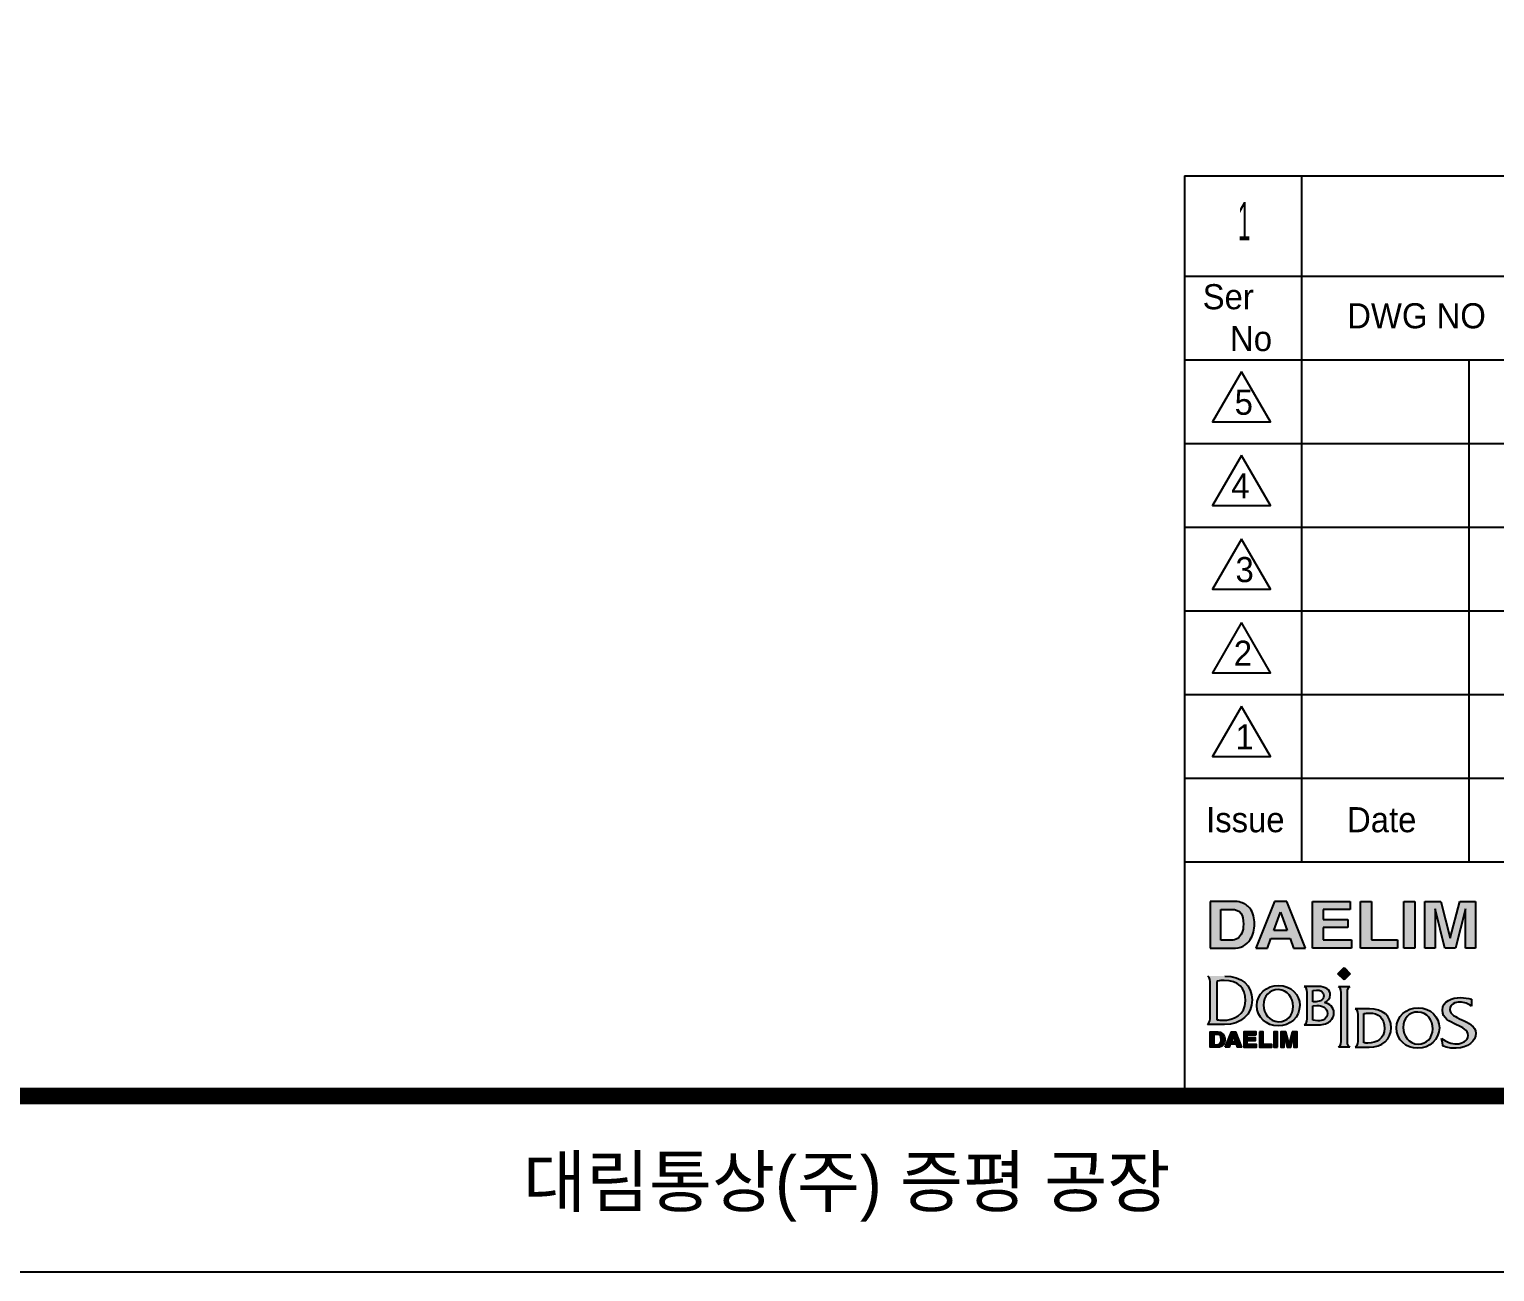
# Model space of a CAD drawing. Header units: millimetres. Extents: x 28 to 2425, y 8 to 1657.
# Drawn here: x 973.4 to 1459.5, y 8.4 to 420.6 of the extents above; entities that cross this region are included whole.
import ezdxf

# ---------------------------------------------------------------- set-up
doc = ezdxf.new("R2010")
doc.units = ezdxf.units.MM
doc.layers.add('1LINE', color=7, linetype='CONTINUOUS')
doc.styles.add('hangul2', font='')
doc.styles.get('hangul2').set_extended_font_data('Gulim')

msp = doc.modelspace()

# ---------------------------------------------------------------- hatches: boundary and pattern name
at = {"layer": '1LINE'}
h = msp.add_hatch(color=2, dxfattribs=at)
h.dxf.hatch_style = 2
edge = h.paths.add_edge_path()
edge.add_spline(control_points=[(1372.63, 131.3), (1372.63, 131.3), (1365.16, 131.3), (1365.16, 131.3), (1365.16, 131.3), (1365.16, 115.74), (1365.16, 115.74), (1365.16, 115.74), (1372.63, 115.74), (1372.63, 115.74), (1375.25, 115.74), (1377.2, 116.71), (1378.45, 118.65), (1379.37, 120.08), (1379.84, 121.83), (1379.84, 123.9), (1379.84, 124.72), (1379.73, 125.58), (1379.51, 126.48), (1379.29, 127.37), (1378.87, 128.21), (1378.27, 128.99), (1377.52, 129.94), (1376.53, 130.6), (1375.32, 130.97), (1374.6, 131.17), (1373.71, 131.28), (1372.63, 131.3)], knot_values=[0, 0, 0, 0, 1, 1, 1, 2, 2, 2, 3, 3, 3, 4, 4, 4, 5, 5, 5, 6, 6, 6, 7, 7, 7, 8, 8, 8, 9, 9, 9, 9], degree=3, periodic=0)
edge = h.paths.add_edge_path()
edge.add_spline(control_points=[(1372.02, 128.62), (1373.68, 128.62), (1374.79, 128.2), (1375.34, 127.35), (1375.88, 126.5), (1376.17, 125.27), (1376.17, 123.69), (1376.17, 122.53), (1375.98, 121.54), (1375.62, 120.7), (1374.94, 119.18), (1373.74, 118.42), (1372.02, 118.42), (1372.02, 118.42), (1368.67, 118.42), (1368.67, 118.42), (1368.67, 118.42), (1368.67, 128.62), (1368.67, 128.62), (1368.67, 128.62), (1372.02, 128.62), (1372.02, 128.62)], knot_values=[0, 0, 0, 0, 1, 1, 1, 2, 2, 2, 3, 3, 3, 4, 4, 4, 5, 5, 5, 6, 6, 6, 7, 7, 7, 7], degree=3, periodic=0)
h = msp.add_hatch(color=2, dxfattribs=at)
h.dxf.hatch_style = 2
edge = h.paths.add_edge_path()
edge.add_spline(control_points=[(1380.32, 115.74), (1380.32, 115.74), (1384.11, 115.74), (1384.11, 115.74), (1384.11, 115.74), (1385.29, 118.96), (1385.29, 118.96), (1385.29, 118.96), (1391.64, 118.96), (1391.64, 118.96), (1391.64, 118.96), (1392.78, 115.74), (1392.78, 115.74), (1392.78, 115.74), (1396.71, 115.74), (1396.71, 115.74), (1396.71, 115.74), (1390.61, 131.3), (1390.61, 131.3), (1390.61, 131.3), (1386.5, 131.3), (1386.5, 131.3), (1386.5, 131.3), (1380.32, 115.74), (1380.32, 115.74)], knot_values=[0, 0, 0, 0, 1, 1, 1, 2, 2, 2, 3, 3, 3, 4, 4, 4, 5, 5, 5, 6, 6, 6, 7, 7, 7, 8, 8, 8, 8], degree=3, periodic=0)
edge = h.paths.add_edge_path()
edge.add_spline(control_points=[(1388.51, 127.74), (1388.51, 127.74), (1390.69, 121.62), (1390.69, 121.62), (1390.69, 121.62), (1386.26, 121.62), (1386.26, 121.62), (1386.26, 121.62), (1388.51, 127.74), (1388.51, 127.74)], knot_values=[0, 0, 0, 0, 1, 1, 1, 2, 2, 2, 3, 3, 3, 3], degree=3, periodic=0)
h = msp.add_hatch(color=2, dxfattribs=at)
h.dxf.hatch_style = 2
edge = h.paths.add_edge_path()
edge.add_spline(control_points=[(1411.53, 128.54), (1411.53, 128.54), (1402.59, 128.54), (1402.59, 128.54), (1402.59, 128.54), (1402.59, 125.25), (1402.59, 125.25), (1402.59, 125.25), (1410.78, 125.25), (1410.78, 125.25), (1410.78, 125.25), (1410.78, 122.58), (1410.78, 122.58), (1410.78, 122.58), (1402.59, 122.58), (1402.59, 122.58), (1402.59, 122.58), (1402.59, 118.53), (1402.59, 118.53), (1402.59, 118.53), (1411.97, 118.53), (1411.97, 118.53), (1411.97, 118.53), (1411.97, 115.74), (1411.97, 115.74), (1411.97, 115.74), (1399.05, 115.74), (1399.05, 115.74), (1399.05, 115.74), (1399.05, 131.3), (1399.05, 131.3), (1399.05, 131.3), (1411.53, 131.3), (1411.53, 131.3), (1411.53, 131.3), (1411.53, 128.54), (1411.53, 128.54)], knot_values=[0, 0, 0, 0, 1, 1, 1, 2, 2, 2, 3, 3, 3, 4, 4, 4, 5, 5, 5, 6, 6, 6, 7, 7, 7, 8, 8, 8, 9, 9, 9, 10, 10, 10, 11, 11, 11, 12, 12, 12, 12], degree=3, periodic=0)
h = msp.add_hatch(color=2, dxfattribs=at)
h.dxf.hatch_style = 2
edge = h.paths.add_edge_path()
edge.add_spline(control_points=[(1415.03, 131.3), (1415.03, 131.3), (1418.63, 131.3), (1418.63, 131.3), (1418.63, 131.3), (1418.63, 118.53), (1418.63, 118.53), (1418.63, 118.53), (1427.26, 118.53), (1427.26, 118.53), (1427.26, 118.53), (1427.26, 115.74), (1427.26, 115.74), (1427.26, 115.74), (1415.03, 115.74), (1415.03, 115.74), (1415.03, 115.74), (1415.03, 131.3), (1415.03, 131.3)], knot_values=[0, 0, 0, 0, 1, 1, 1, 2, 2, 2, 3, 3, 3, 4, 4, 4, 5, 5, 5, 6, 6, 6, 6], degree=3, periodic=0)
h = msp.add_hatch(color=2, dxfattribs=at)
h.dxf.hatch_style = 2
edge = h.paths.add_edge_path()
edge.add_spline(control_points=[(1433.03, 115.74), (1433.03, 115.74), (1429.42, 115.74), (1429.42, 115.74), (1429.42, 115.74), (1429.42, 131.3), (1429.42, 131.3), (1429.42, 131.3), (1433.03, 131.3), (1433.03, 131.3), (1433.03, 131.3), (1433.03, 115.74), (1433.03, 115.74)], knot_values=[0, 0, 0, 0, 1, 1, 1, 2, 2, 2, 3, 3, 3, 4, 4, 4, 4], degree=3, periodic=0)
h = msp.add_hatch(color=2, dxfattribs=at)
h.dxf.hatch_style = 2
edge = h.paths.add_edge_path()
edge.add_spline(control_points=[(1447.94, 131.3), (1447.94, 131.3), (1453.14, 131.3), (1453.14, 131.3), (1453.14, 131.3), (1453.14, 115.74), (1453.14, 115.74), (1453.14, 115.74), (1449.78, 115.74), (1449.78, 115.74), (1449.78, 115.74), (1449.78, 126.26), (1449.78, 126.26), (1449.78, 126.57), (1449.79, 126.99), (1449.79, 127.54), (1449.81, 128.08), (1449.81, 128.5), (1449.81, 128.8), (1449.81, 128.8), (1446.51, 115.74), (1446.51, 115.74), (1446.51, 115.74), (1442.99, 115.74), (1442.99, 115.74), (1442.99, 115.74), (1439.72, 128.8), (1439.72, 128.8), (1439.72, 128.5), (1439.72, 128.08), (1439.74, 127.54), (1439.74, 126.99), (1439.74, 126.57), (1439.74, 126.26), (1439.74, 126.26), (1439.74, 115.74), (1439.74, 115.74), (1439.74, 115.74), (1436.39, 115.74), (1436.39, 115.74), (1436.39, 115.74), (1436.39, 131.3), (1436.39, 131.3), (1436.39, 131.3), (1441.65, 131.3), (1441.65, 131.3), (1441.65, 131.3), (1444.8, 119.07), (1444.8, 119.07), (1444.8, 119.07), (1447.94, 131.3), (1447.94, 131.3)], knot_values=[0, 0, 0, 0, 1, 1, 1, 2, 2, 2, 3, 3, 3, 4, 4, 4, 5, 5, 5, 6, 6, 6, 7, 7, 7, 8, 8, 8, 9, 9, 9, 10, 10, 10, 11, 11, 11, 12, 12, 12, 13, 13, 13, 14, 14, 14, 15, 15, 15, 16, 16, 16, 17, 17, 17, 17], degree=3, periodic=0)
h = msp.add_hatch(color=2, dxfattribs=at)
h.dxf.hatch_style = 2
h.paths.add_polyline_path([(1411.62, 107.28), (1409.57, 105.23), (1407.53, 107.28), (1409.57, 109.32)])
h = msp.add_hatch(color=2, dxfattribs=at)
h.dxf.hatch_style = 2
edge = h.paths.add_edge_path()
edge.add_spline(control_points=[(1367.46, 104.79), (1367.46, 104.79), (1367.35, 104.76), (1367.35, 104.76), (1367.35, 104.76), (1367.35, 92.04), (1367.35, 92.04), (1367.35, 92.04), (1367.47, 92.02), (1367.47, 92.02), (1368.07, 91.9), (1368.69, 91.84), (1369.39, 91.84), (1372.83, 91.84), (1376.85, 93.53), (1376.85, 98.3), (1376.85, 102.67), (1374.36, 105.07), (1369.83, 105.07), (1369.07, 105.07), (1368.3, 104.98), (1367.46, 104.79)], knot_values=[0, 0, 0, 0, 1, 1, 1, 2, 2, 2, 3, 3, 3, 4, 4, 4, 5, 5, 5, 6, 6, 6, 7, 7, 7, 7], degree=3, periodic=0)
edge = h.paths.add_edge_path()
edge.add_spline(control_points=[(1370.02, 106.48), (1375.59, 106.48), (1379.06, 103.46), (1379.06, 98.6), (1379.06, 93.79), (1375.29, 90.43), (1369.89, 90.43), (1369.89, 90.43), (1364.77, 90.43), (1364.24, 90.43), (1365.08, 91.13), (1365.17, 92.02), (1365.17, 93.05), (1365.17, 93.18), (1365.17, 93.31), (1365.17, 93.44), (1365.17, 93.44), (1365.17, 93.86), (1365.17, 93.86), (1365.17, 93.86), (1365.17, 103.22), (1365.17, 103.22), (1365.17, 103.22), (1365.17, 103.59), (1365.17, 103.59), (1365.17, 103.73), (1365.18, 103.87), (1365.18, 104.02), (1365.18, 104.95), (1365.09, 106), (1364.38, 106.48), (1365.13, 106.48), (1370.02, 106.48), (1370.02, 106.48)], knot_values=[0, 0, 0, 0, 1, 1, 1, 2, 2, 2, 3, 3, 3, 4, 4, 4, 5, 5, 5, 6, 6, 6, 7, 7, 7, 8, 8, 8, 9, 9, 9, 10, 10, 10, 11, 11, 11, 11], degree=3, periodic=0)
h = msp.add_hatch(color=2, dxfattribs=at)
h.dxf.hatch_style = 2
edge = h.paths.add_edge_path()
edge.add_spline(control_points=[(1387.9, 103.41), (1383.82, 103.51), (1380.62, 100.42), (1380.62, 96.72), (1380.62, 92.74), (1383.86, 89.98), (1387.71, 89.98), (1391.58, 89.98), (1394.86, 92.86), (1394.86, 96.82), (1394.86, 100.32), (1391.98, 103.43), (1387.9, 103.41)], knot_values=[0, 0, 0, 0, 1, 1, 1, 2, 2, 2, 3, 3, 3, 4, 4, 4, 4], degree=3, periodic=0)
edge = h.paths.add_edge_path()
edge.add_spline(control_points=[(1387.77, 102.01), (1390.84, 102.01), (1392.64, 99.27), (1392.64, 96.43), (1392.64, 93.54), (1390.76, 91.38), (1387.81, 91.38), (1384.76, 91.38), (1382.83, 94.18), (1382.83, 96.9), (1382.83, 99.83), (1384.76, 102.01), (1387.77, 102.01)], knot_values=[0, 0, 0, 0, 1, 1, 1, 2, 2, 2, 3, 3, 3, 4, 4, 4, 4], degree=3, periodic=0)
h = msp.add_hatch(color=2, dxfattribs=at)
h.dxf.hatch_style = 2
edge = h.paths.add_edge_path()
edge.add_spline(control_points=[(1399.14, 97.93), (1399.14, 97.93), (1399.14, 101.74), (1399.14, 101.74), (1399.14, 101.74), (1400.44, 101.87), (1400.44, 101.87), (1401.61, 101.99), (1402.85, 101.29), (1402.85, 99.95), (1402.85, 98.36), (1401.05, 97.93), (1399.78, 97.93), (1399.78, 97.93), (1399.14, 97.93), (1399.14, 97.93)], knot_values=[0, 0, 0, 0, 1, 1, 1, 2, 2, 2, 3, 3, 3, 4, 4, 4, 5, 5, 5, 5], degree=3, periodic=0)
edge = h.paths.add_edge_path()
edge.add_spline(control_points=[(1397.16, 93.03), (1397.16, 92.14), (1397.28, 90.72), (1396.31, 90.35), (1396.31, 90.35), (1396.31, 90.29), (1396.31, 90.29), (1396.31, 90.29), (1399.51, 90.29), (1399.51, 90.29), (1400.97, 90.29), (1402.5, 90.23), (1403.87, 90.9), (1405.17, 91.52), (1406.2, 92.8), (1406.2, 94.29), (1406.2, 96.2), (1404.78, 97.37), (1403.03, 97.73), (1404.14, 98.22), (1404.97, 98.96), (1404.97, 100.26), (1404.97, 101.99), (1403.48, 103.08), (1400.91, 103.08), (1400.91, 103.08), (1396.31, 103.08), (1396.31, 103.08), (1396.31, 103.08), (1396.31, 103.02), (1396.31, 103.02), (1397.3, 102.65), (1397.16, 101.23), (1397.16, 100.36), (1397.16, 100.36), (1397.16, 93.03), (1397.16, 93.03)], knot_values=[0, 0, 0, 0, 1, 1, 1, 2, 2, 2, 3, 3, 3, 4, 4, 4, 5, 5, 5, 6, 6, 6, 7, 7, 7, 8, 8, 8, 9, 9, 9, 10, 10, 10, 11, 11, 11, 12, 12, 12, 12], degree=3, periodic=0)
edge = h.paths.add_edge_path()
edge.add_spline(control_points=[(1399.14, 91.85), (1399.14, 91.85), (1399.14, 96.65), (1399.14, 96.65), (1399.14, 96.65), (1400.5, 96.72), (1400.5, 96.72), (1402.21, 96.82), (1404.04, 96.01), (1404.04, 94.12), (1404.04, 92.27), (1402.43, 91.54), (1400.83, 91.69), (1400.83, 91.69), (1399.14, 91.85), (1399.14, 91.85)], knot_values=[0, 0, 0, 0, 1, 1, 1, 2, 2, 2, 3, 3, 3, 4, 4, 4, 5, 5, 5, 5], degree=3, periodic=0)
h = msp.add_hatch(color=2, dxfattribs=at)
h.dxf.hatch_style = 2
edge = h.paths.add_edge_path()
edge.add_spline(control_points=[(1408.58, 100.34), (1408.58, 101.23), (1408.72, 102.65), (1407.72, 103.02), (1407.72, 103.02), (1407.72, 103.08), (1407.72, 103.08), (1407.72, 103.08), (1411.42, 103.08), (1411.42, 103.08), (1411.42, 103.08), (1411.42, 103.02), (1411.42, 103.02), (1410.45, 102.65), (1410.56, 101.21), (1410.56, 100.34), (1410.56, 100.34), (1410.56, 85.59), (1410.56, 85.59), (1410.56, 84.72), (1410.45, 83.3), (1411.42, 82.93), (1411.42, 82.93), (1411.42, 82.87), (1411.42, 82.87), (1411.42, 82.87), (1407.72, 82.87), (1407.72, 82.87), (1407.72, 82.87), (1407.72, 82.93), (1407.72, 82.93), (1408.7, 83.28), (1408.58, 84.72), (1408.58, 85.59), (1408.58, 85.59), (1408.58, 100.34), (1408.58, 100.34)], knot_values=[0, 0, 0, 0, 1, 1, 1, 2, 2, 2, 3, 3, 3, 4, 4, 4, 5, 5, 5, 6, 6, 6, 7, 7, 7, 8, 8, 8, 9, 9, 9, 10, 10, 10, 11, 11, 11, 12, 12, 12, 12], degree=3, periodic=0)
h = msp.add_hatch(color=2, dxfattribs=at)
h.dxf.hatch_style = 2
edge = h.paths.add_edge_path()
edge.add_spline(control_points=[(1446.73, 82.54), (1445.17, 82.54), (1443.72, 82.79), (1442.42, 83.26), (1442.39, 83.39), (1441.96, 85.24), (1441.82, 85.85), (1443.29, 84.71), (1445.2, 84.03), (1447, 84.03), (1448.55, 84.03), (1450.7, 84.98), (1450.7, 86.76), (1450.7, 88.65), (1448.82, 89.49), (1446.84, 90.38), (1444.54, 91.4), (1442.17, 92.46), (1442.17, 95.19), (1442.17, 98.27), (1445.44, 99.36), (1448.24, 99.36), (1449.48, 99.36), (1450.67, 99.18), (1451.79, 98.85), (1451.79, 98.66), (1451.79, 97.01), (1451.79, 96.51), (1450.82, 97.34), (1449.4, 97.88), (1448.04, 97.88), (1446.5, 97.88), (1444.69, 97.25), (1444.69, 95.47), (1444.69, 93.8), (1446.58, 92.94), (1448.57, 92.03), (1450.86, 90.98), (1453.23, 89.9), (1453.23, 87.53), (1453.23, 85.13), (1450.74, 82.54), (1446.73, 82.54)], knot_values=[0, 0, 0, 0, 1, 1, 1, 2, 2, 2, 3, 3, 3, 4, 4, 4, 5, 5, 5, 6, 6, 6, 7, 7, 7, 8, 8, 8, 9, 9, 9, 10, 10, 10, 11, 11, 11, 12, 12, 12, 13, 13, 13, 14, 14, 14, 14], degree=3, periodic=0)
h = msp.add_hatch(color=2, dxfattribs=at)
h.dxf.hatch_style = 2
edge = h.paths.add_edge_path()
edge.add_spline(control_points=[(1414.09, 85.66), (1414.09, 84.52), (1414.2, 83.58), (1413.23, 82.92), (1413.23, 82.92), (1413.23, 82.87), (1413.23, 82.87), (1413.23, 82.87), (1417.9, 82.87), (1417.9, 82.87), (1422.25, 82.87), (1425.18, 85.55), (1425.18, 89.37), (1425.18, 93.24), (1422.42, 95.65), (1417.99, 95.65), (1417.99, 95.65), (1413.23, 95.65), (1413.23, 95.65), (1413.23, 95.65), (1413.23, 95.59), (1413.23, 95.59), (1414.22, 95.3), (1414.09, 93.88), (1414.09, 92.99), (1414.09, 92.99), (1414.09, 85.66), (1414.09, 85.66)], knot_values=[0, 0, 0, 0, 1, 1, 1, 2, 2, 2, 3, 3, 3, 4, 4, 4, 5, 5, 5, 6, 6, 6, 7, 7, 7, 8, 8, 8, 9, 9, 9, 9], degree=3, periodic=0)
edge = h.paths.add_edge_path()
edge.add_spline(control_points=[(1416.07, 94.04), (1416.65, 94.17), (1417.23, 94.25), (1417.82, 94.25), (1421.06, 94.25), (1422.97, 92.54), (1422.97, 89.14), (1422.97, 85.78), (1420.38, 84.26), (1417.49, 84.26), (1417, 84.26), (1416.53, 84.3), (1416.07, 84.4), (1416.07, 84.4), (1416.07, 94.04), (1416.07, 94.04)], knot_values=[0, 0, 0, 0, 1, 1, 1, 2, 2, 2, 3, 3, 3, 4, 4, 4, 5, 5, 5, 5], degree=3, periodic=0)
h = msp.add_hatch(color=2, dxfattribs=at)
h.dxf.hatch_style = 2
edge = h.paths.add_edge_path()
edge.add_spline(control_points=[(1434.21, 95.98), (1430.13, 96.08), (1426.92, 92.99), (1426.92, 89.3), (1426.92, 85.31), (1430.16, 82.55), (1434.01, 82.55), (1437.88, 82.55), (1441.16, 85.43), (1441.16, 89.39), (1441.16, 92.89), (1438.29, 96), (1434.21, 95.98)], knot_values=[0, 0, 0, 0, 1, 1, 1, 2, 2, 2, 3, 3, 3, 4, 4, 4, 4], degree=3, periodic=0)
edge = h.paths.add_edge_path()
edge.add_spline(control_points=[(1434.07, 94.58), (1437.14, 94.58), (1438.95, 91.84), (1438.95, 89), (1438.95, 86.11), (1437.06, 83.95), (1434.11, 83.95), (1431.06, 83.95), (1429.13, 86.75), (1429.13, 89.47), (1429.13, 92.41), (1431.06, 94.58), (1434.07, 94.58)], knot_values=[0, 0, 0, 0, 1, 1, 1, 2, 2, 2, 3, 3, 3, 4, 4, 4, 4], degree=3, periodic=0)
h = msp.add_hatch(color=2, dxfattribs=at)
h.dxf.hatch_style = 2
edge = h.paths.add_edge_path()
edge.add_spline(control_points=[(1367.63, 87.98), (1367.63, 87.98), (1365.18, 87.98), (1365.18, 87.98), (1365.18, 87.98), (1365.18, 82.87), (1365.18, 82.87), (1365.18, 82.87), (1367.63, 82.87), (1367.63, 82.87), (1368.49, 82.87), (1369.12, 83.19), (1369.53, 83.83), (1369.84, 84.3), (1369.99, 84.87), (1369.99, 85.55), (1369.99, 85.82), (1369.95, 86.1), (1369.88, 86.39), (1369.81, 86.69), (1369.67, 86.96), (1369.48, 87.22), (1369.23, 87.53), (1368.91, 87.75), (1368.51, 87.87), (1368.27, 87.93), (1367.98, 87.97), (1367.63, 87.98)], knot_values=[0, 0, 0, 0, 1, 1, 1, 2, 2, 2, 3, 3, 3, 4, 4, 4, 5, 5, 5, 6, 6, 6, 7, 7, 7, 8, 8, 8, 9, 9, 9, 9], degree=3, periodic=0)
edge = h.paths.add_edge_path()
edge.add_spline(control_points=[(1367.43, 87.1), (1367.97, 87.1), (1368.33, 86.96), (1368.51, 86.68), (1368.69, 86.4), (1368.79, 86), (1368.79, 85.48), (1368.79, 85.1), (1368.73, 84.77), (1368.6, 84.5), (1368.38, 84), (1367.99, 83.75), (1367.43, 83.75), (1367.43, 83.75), (1366.33, 83.75), (1366.33, 83.75), (1366.33, 83.75), (1366.33, 87.1), (1366.33, 87.1), (1366.33, 87.1), (1367.43, 87.1), (1367.43, 87.1)], knot_values=[0, 0, 0, 0, 1, 1, 1, 2, 2, 2, 3, 3, 3, 4, 4, 4, 5, 5, 5, 6, 6, 6, 7, 7, 7, 7], degree=3, periodic=0)
h = msp.add_hatch(color=2, dxfattribs=at)
h.dxf.hatch_style = 2
edge = h.paths.add_edge_path()
edge.add_spline(control_points=[(1370.15, 82.87), (1370.15, 82.87), (1371.39, 82.87), (1371.39, 82.87), (1371.39, 82.87), (1371.78, 83.93), (1371.78, 83.93), (1371.78, 83.93), (1373.86, 83.93), (1373.86, 83.93), (1373.86, 83.93), (1374.24, 82.87), (1374.24, 82.87), (1374.24, 82.87), (1375.52, 82.87), (1375.52, 82.87), (1375.52, 82.87), (1373.52, 87.98), (1373.52, 87.98), (1373.52, 87.98), (1372.17, 87.98), (1372.17, 87.98), (1372.17, 87.98), (1370.15, 82.87), (1370.15, 82.87)], knot_values=[0, 0, 0, 0, 1, 1, 1, 2, 2, 2, 3, 3, 3, 4, 4, 4, 5, 5, 5, 6, 6, 6, 7, 7, 7, 8, 8, 8, 8], degree=3, periodic=0)
edge = h.paths.add_edge_path()
edge.add_spline(control_points=[(1372.83, 86.81), (1372.83, 86.81), (1373.55, 84.8), (1373.55, 84.8), (1373.55, 84.8), (1372.1, 84.8), (1372.1, 84.8), (1372.1, 84.8), (1372.83, 86.81), (1372.83, 86.81)], knot_values=[0, 0, 0, 0, 1, 1, 1, 2, 2, 2, 3, 3, 3, 3], degree=3, periodic=0)
h = msp.add_hatch(color=2, dxfattribs=at)
h.dxf.hatch_style = 2
edge = h.paths.add_edge_path()
edge.add_spline(control_points=[(1380.38, 87.07), (1380.38, 87.07), (1377.45, 87.07), (1377.45, 87.07), (1377.45, 87.07), (1377.45, 85.99), (1377.45, 85.99), (1377.45, 85.99), (1380.14, 85.99), (1380.14, 85.99), (1380.14, 85.99), (1380.14, 85.12), (1380.14, 85.12), (1380.14, 85.12), (1377.45, 85.12), (1377.45, 85.12), (1377.45, 85.12), (1377.45, 83.79), (1377.45, 83.79), (1377.45, 83.79), (1380.53, 83.79), (1380.53, 83.79), (1380.53, 83.79), (1380.53, 82.87), (1380.53, 82.87), (1380.53, 82.87), (1376.29, 82.87), (1376.29, 82.87), (1376.29, 82.87), (1376.29, 87.98), (1376.29, 87.98), (1376.29, 87.98), (1380.38, 87.98), (1380.38, 87.98), (1380.38, 87.98), (1380.38, 87.07), (1380.38, 87.07)], knot_values=[0, 0, 0, 0, 1, 1, 1, 2, 2, 2, 3, 3, 3, 4, 4, 4, 5, 5, 5, 6, 6, 6, 7, 7, 7, 8, 8, 8, 9, 9, 9, 10, 10, 10, 11, 11, 11, 12, 12, 12, 12], degree=3, periodic=0)
h = msp.add_hatch(color=2, dxfattribs=at)
h.dxf.hatch_style = 2
edge = h.paths.add_edge_path()
edge.add_spline(control_points=[(1381.53, 87.98), (1381.53, 87.98), (1382.71, 87.98), (1382.71, 87.98), (1382.71, 87.98), (1382.71, 83.79), (1382.71, 83.79), (1382.71, 83.79), (1385.54, 83.79), (1385.54, 83.79), (1385.54, 83.79), (1385.54, 82.87), (1385.54, 82.87), (1385.54, 82.87), (1381.53, 82.87), (1381.53, 82.87), (1381.53, 82.87), (1381.53, 87.98), (1381.53, 87.98)], knot_values=[0, 0, 0, 0, 1, 1, 1, 2, 2, 2, 3, 3, 3, 4, 4, 4, 5, 5, 5, 6, 6, 6, 6], degree=3, periodic=0)
h = msp.add_hatch(color=2, dxfattribs=at)
h.dxf.hatch_style = 2
edge = h.paths.add_edge_path()
edge.add_spline(control_points=[(1387.43, 82.87), (1387.43, 82.87), (1386.25, 82.87), (1386.25, 82.87), (1386.25, 82.87), (1386.25, 87.98), (1386.25, 87.98), (1386.25, 87.98), (1387.43, 87.98), (1387.43, 87.98), (1387.43, 87.98), (1387.43, 82.87), (1387.43, 82.87)], knot_values=[0, 0, 0, 0, 1, 1, 1, 2, 2, 2, 3, 3, 3, 4, 4, 4, 4], degree=3, periodic=0)
h = msp.add_hatch(color=2, dxfattribs=at)
h.dxf.hatch_style = 2
edge = h.paths.add_edge_path()
edge.add_spline(control_points=[(1392.33, 87.98), (1392.33, 87.98), (1394.03, 87.98), (1394.03, 87.98), (1394.03, 87.98), (1394.03, 82.87), (1394.03, 82.87), (1394.03, 82.87), (1392.93, 82.87), (1392.93, 82.87), (1392.93, 82.87), (1392.93, 86.32), (1392.93, 86.32), (1392.93, 86.42), (1392.93, 86.56), (1392.93, 86.74), (1392.94, 86.92), (1392.94, 87.06), (1392.94, 87.16), (1392.94, 87.16), (1391.86, 82.87), (1391.86, 82.87), (1391.86, 82.87), (1390.7, 82.87), (1390.7, 82.87), (1390.7, 82.87), (1389.63, 87.16), (1389.63, 87.16), (1389.63, 87.06), (1389.63, 86.92), (1389.64, 86.74), (1389.64, 86.56), (1389.64, 86.42), (1389.64, 86.32), (1389.64, 86.32), (1389.64, 82.87), (1389.64, 82.87), (1389.64, 82.87), (1388.54, 82.87), (1388.54, 82.87), (1388.54, 82.87), (1388.54, 87.98), (1388.54, 87.98), (1388.54, 87.98), (1390.26, 87.98), (1390.26, 87.98), (1390.26, 87.98), (1391.29, 83.97), (1391.29, 83.97), (1391.29, 83.97), (1392.33, 87.98), (1392.33, 87.98)], knot_values=[0, 0, 0, 0, 1, 1, 1, 2, 2, 2, 3, 3, 3, 4, 4, 4, 5, 5, 5, 6, 6, 6, 7, 7, 7, 8, 8, 8, 9, 9, 9, 10, 10, 10, 11, 11, 11, 12, 12, 12, 13, 13, 13, 14, 14, 14, 15, 15, 15, 16, 16, 16, 17, 17, 17, 17], degree=3, periodic=0)

# ---------------------------------------------------------------- linework, layer by layer
at = {"layer": '1LINE', "color": 3}
for p, q in [((1356.6, 372.01), (2333.52, 372.01)), ((1356.6, 372.01), (1356.6, 66.72)), ((1395.45, 372.01), (1395.45, 144.43)), ((1356.6, 338.71), (2333.52, 338.71)), ((1356.6, 310.96), (2333.52, 310.96)), ((1450.96, 310.96), (1450.96, 144.43)), ((1356.6, 283.2), (1983.83, 283.2)), ((1356.6, 255.45), (1906.12, 255.45)), ((1356.6, 227.7), (2333.52, 227.7)), ((1356.6, 199.94), (1983.83, 199.94)), ((1356.6, 172.19), (1906.12, 172.19)), ((1356.6, 144.43), (2333.52, 144.43))]:
    msp.add_line(p, q, dxfattribs=at)
at = {"layer": '1LINE', "color": 2}
for p, q in [((1407.53, 107.28), (1409.57, 109.32)), ((1409.57, 105.23), (1407.53, 107.28)), ((1409.57, 109.32), (1411.62, 107.28)), ((1411.62, 107.28), (1409.57, 105.23))]:
    msp.add_line(p, q, dxfattribs=at)
at = {"layer": '1LINE', "color": 4}
for points in [[(93.81, 8.44), (2425.11, 8.44), (2425.11, 1657), (93.81, 1657)], [(1375.53, 307.01), (1365.92, 290.35), (1385.14, 290.35)], [(1375.53, 279.25), (1365.92, 262.6), (1385.14, 262.6)], [(1375.53, 251.5), (1365.92, 234.85), (1385.14, 234.85)], [(1375.53, 223.75), (1365.92, 207.09), (1385.14, 207.09)], [(1375.53, 195.99), (1365.92, 179.34), (1385.14, 179.34)]]:
    msp.add_lwpolyline(points, close=True, dxfattribs=at)
at = {"layer": '1LINE', "const_width": 5.55}
msp.add_lwpolyline([(185.4, 66.72), (2333.52, 66.72), (2333.52, 1598.72), (185.4, 1598.72)], close=True, dxfattribs=at)
at = {"layer": '1LINE', "color": 2}
for points in [[(1372.63, 131.3), (1372.63, 131.3), (1365.16, 131.3), (1365.16, 131.3)], [(1365.16, 131.3), (1365.16, 131.3), (1365.16, 115.74), (1365.16, 115.74)], [(1375.32, 130.97), (1374.6, 131.17), (1373.71, 131.28), (1372.63, 131.3)], [(1386.5, 131.3), (1386.5, 131.3), (1380.32, 115.74), (1380.32, 115.74)], [(1390.61, 131.3), (1390.61, 131.3), (1386.5, 131.3), (1386.5, 131.3)], [(1396.71, 115.74), (1396.71, 115.74), (1390.61, 131.3), (1390.61, 131.3)], [(1399.05, 115.74), (1399.05, 115.74), (1399.05, 131.3), (1399.05, 131.3)], [(1399.05, 131.3), (1399.05, 131.3), (1411.53, 131.3), (1411.53, 131.3)], [(1411.53, 131.3), (1411.53, 131.3), (1411.53, 128.54), (1411.53, 128.54)], [(1415.03, 131.3), (1415.03, 131.3), (1418.63, 131.3), (1418.63, 131.3)], [(1415.03, 115.74), (1415.03, 115.74), (1415.03, 131.3), (1415.03, 131.3)], [(1418.63, 131.3), (1418.63, 131.3), (1418.63, 118.53), (1418.63, 118.53)], [(1429.42, 115.74), (1429.42, 115.74), (1429.42, 131.3), (1429.42, 131.3)], [(1429.42, 131.3), (1429.42, 131.3), (1433.03, 131.3), (1433.03, 131.3)], [(1433.03, 131.3), (1433.03, 131.3), (1433.03, 115.74), (1433.03, 115.74)], [(1436.39, 115.74), (1436.39, 115.74), (1436.39, 131.3), (1436.39, 131.3)], [(1436.39, 131.3), (1436.39, 131.3), (1441.65, 131.3), (1441.65, 131.3)], [(1441.65, 131.3), (1441.65, 131.3), (1444.8, 119.07), (1444.8, 119.07)], [(1444.8, 119.07), (1444.8, 119.07), (1447.94, 131.3), (1447.94, 131.3)], [(1447.94, 131.3), (1447.94, 131.3), (1453.14, 131.3), (1453.14, 131.3)], [(1453.14, 131.3), (1453.14, 131.3), (1453.14, 115.74), (1453.14, 115.74)], [(1368.67, 118.42), (1368.67, 118.42), (1368.67, 128.62), (1368.67, 128.62)], [(1368.67, 128.62), (1368.67, 128.62), (1372.02, 128.62), (1372.02, 128.62)], [(1372.02, 128.62), (1373.68, 128.62), (1374.79, 128.2), (1375.34, 127.35)], [(1378.27, 128.99), (1377.52, 129.94), (1376.53, 130.6), (1375.32, 130.97)], [(1379.51, 126.48), (1379.29, 127.37), (1378.87, 128.21), (1378.27, 128.99)], [(1386.26, 121.62), (1386.26, 121.62), (1388.51, 127.74), (1388.51, 127.74)], [(1388.51, 127.74), (1388.51, 127.74), (1390.69, 121.62), (1390.69, 121.62)], [(1411.53, 128.54), (1411.53, 128.54), (1402.59, 128.54), (1402.59, 128.54)], [(1402.59, 128.54), (1402.59, 128.54), (1402.59, 125.25), (1402.59, 125.25)], [(1442.99, 115.74), (1442.99, 115.74), (1439.72, 128.8), (1439.72, 128.8)], [(1439.72, 128.8), (1439.72, 128.5), (1439.72, 128.08), (1439.74, 127.54)], [(1439.74, 127.54), (1439.74, 126.99), (1439.74, 126.57), (1439.74, 126.26)], [(1449.81, 128.8), (1449.81, 128.8), (1446.51, 115.74), (1446.51, 115.74)], [(1449.78, 126.26), (1449.78, 126.57), (1449.79, 126.99), (1449.79, 127.54)], [(1449.79, 127.54), (1449.81, 128.08), (1449.81, 128.5), (1449.81, 128.8)], [(1390.69, 121.62), (1390.69, 121.62), (1386.26, 121.62), (1386.26, 121.62)], [(1402.59, 125.25), (1402.59, 125.25), (1410.78, 125.25), (1410.78, 125.25)], [(1410.78, 122.58), (1410.78, 122.58), (1402.59, 122.58), (1402.59, 122.58)], [(1402.59, 122.58), (1402.59, 122.58), (1402.59, 118.53), (1402.59, 118.53)], [(1410.78, 125.25), (1410.78, 125.25), (1410.78, 122.58), (1410.78, 122.58)], [(1439.74, 126.26), (1439.74, 126.26), (1439.74, 115.74), (1439.74, 115.74)], [(1449.78, 115.74), (1449.78, 115.74), (1449.78, 126.26), (1449.78, 126.26)], [(1372.02, 118.42), (1372.02, 118.42), (1368.67, 118.42), (1368.67, 118.42)], [(1375.62, 120.7), (1374.94, 119.18), (1373.74, 118.42), (1372.02, 118.42)], [(1372.63, 115.74), (1375.25, 115.74), (1377.2, 116.71), (1378.45, 118.65)], [(1384.11, 115.74), (1384.11, 115.74), (1385.29, 118.96), (1385.29, 118.96)], [(1385.29, 118.96), (1385.29, 118.96), (1391.64, 118.96), (1391.64, 118.96)], [(1391.64, 118.96), (1391.64, 118.96), (1392.78, 115.74), (1392.78, 115.74)], [(1402.59, 118.53), (1402.59, 118.53), (1411.97, 118.53), (1411.97, 118.53)], [(1411.97, 118.53), (1411.97, 118.53), (1411.97, 115.74), (1411.97, 115.74)], [(1418.63, 118.53), (1418.63, 118.53), (1427.26, 118.53), (1427.26, 118.53)], [(1427.26, 118.53), (1427.26, 118.53), (1427.26, 115.74), (1427.26, 115.74)], [(1365.16, 115.74), (1365.16, 115.74), (1372.63, 115.74), (1372.63, 115.74)], [(1380.32, 115.74), (1380.32, 115.74), (1384.11, 115.74), (1384.11, 115.74)], [(1392.78, 115.74), (1392.78, 115.74), (1396.71, 115.74), (1396.71, 115.74)], [(1411.97, 115.74), (1411.97, 115.74), (1399.05, 115.74), (1399.05, 115.74)], [(1427.26, 115.74), (1427.26, 115.74), (1415.03, 115.74), (1415.03, 115.74)], [(1433.03, 115.74), (1433.03, 115.74), (1429.42, 115.74), (1429.42, 115.74)], [(1439.74, 115.74), (1439.74, 115.74), (1436.39, 115.74), (1436.39, 115.74)], [(1446.51, 115.74), (1446.51, 115.74), (1442.99, 115.74), (1442.99, 115.74)], [(1453.14, 115.74), (1453.14, 115.74), (1449.78, 115.74), (1449.78, 115.74)], [(1365.17, 103.22), (1365.17, 103.22), (1365.17, 103.59), (1365.17, 103.59)], [(1365.17, 93.86), (1365.17, 93.86), (1365.17, 103.22), (1365.17, 103.22)], [(1367.46, 104.79), (1367.46, 104.79), (1367.35, 104.76), (1367.35, 104.76)], [(1367.35, 104.76), (1367.35, 104.76), (1367.35, 92.04), (1367.35, 92.04)], [(1400.91, 103.08), (1400.91, 103.08), (1396.31, 103.08), (1396.31, 103.08)], [(1396.31, 103.08), (1396.31, 103.08), (1396.31, 103.02), (1396.31, 103.02)], [(1396.31, 103.02), (1397.3, 102.65), (1397.16, 101.23), (1397.16, 100.36)], [(1407.72, 103.02), (1407.72, 103.02), (1407.72, 103.08), (1407.72, 103.08)], [(1407.72, 103.08), (1407.72, 103.08), (1411.42, 103.08), (1411.42, 103.08)], [(1408.58, 100.34), (1408.58, 101.23), (1408.72, 102.65), (1407.72, 103.02)], [(1411.42, 103.02), (1410.45, 102.65), (1410.56, 101.21), (1410.56, 100.34)], [(1411.42, 103.08), (1411.42, 103.08), (1411.42, 103.02), (1411.42, 103.02)], [(1397.16, 100.36), (1397.16, 100.36), (1397.16, 93.03), (1397.16, 93.03)], [(1399.14, 101.74), (1399.14, 101.74), (1400.44, 101.87), (1400.44, 101.87)], [(1399.14, 97.93), (1399.14, 97.93), (1399.14, 101.74), (1399.14, 101.74)], [(1399.78, 97.93), (1399.78, 97.93), (1399.14, 97.93), (1399.14, 97.93)], [(1408.58, 85.59), (1408.58, 85.59), (1408.58, 100.34), (1408.58, 100.34)], [(1410.56, 100.34), (1410.56, 100.34), (1410.56, 85.59), (1410.56, 85.59)], [(1451.79, 98.85), (1451.79, 98.66), (1451.79, 97.01), (1451.79, 96.51)], [(1365.17, 93.44), (1365.17, 93.44), (1365.17, 93.86), (1365.17, 93.86)], [(1397.16, 93.03), (1397.16, 92.14), (1397.28, 90.72), (1396.31, 90.35)], [(1399.14, 96.65), (1399.14, 96.65), (1400.5, 96.72), (1400.5, 96.72)], [(1399.14, 91.85), (1399.14, 91.85), (1399.14, 96.65), (1399.14, 96.65)], [(1417.99, 95.65), (1417.99, 95.65), (1413.23, 95.65), (1413.23, 95.65)], [(1413.23, 95.65), (1413.23, 95.65), (1413.23, 95.59), (1413.23, 95.59)], [(1413.23, 95.59), (1414.22, 95.3), (1414.09, 93.88), (1414.09, 92.99)], [(1414.09, 92.99), (1414.09, 92.99), (1414.09, 85.66), (1414.09, 85.66)], [(1416.07, 84.4), (1416.07, 84.4), (1416.07, 94.04), (1416.07, 94.04)], [(1369.89, 90.43), (1369.89, 90.43), (1364.77, 90.43), (1364.24, 90.43)], [(1367.35, 92.04), (1367.35, 92.04), (1367.47, 92.02), (1367.47, 92.02)], [(1396.31, 90.35), (1396.31, 90.35), (1396.31, 90.29), (1396.31, 90.29)], [(1396.31, 90.29), (1396.31, 90.29), (1399.51, 90.29), (1399.51, 90.29)], [(1400.83, 91.69), (1400.83, 91.69), (1399.14, 91.85), (1399.14, 91.85)], [(1399.51, 90.29), (1400.97, 90.29), (1402.5, 90.23), (1403.87, 90.9)], [(1407.72, 82.93), (1408.7, 83.28), (1408.58, 84.72), (1408.58, 85.59)], [(1407.72, 82.87), (1407.72, 82.87), (1407.72, 82.93), (1407.72, 82.93)], [(1411.42, 82.87), (1411.42, 82.87), (1407.72, 82.87), (1407.72, 82.87)], [(1410.56, 85.59), (1410.56, 84.72), (1410.45, 83.3), (1411.42, 82.93)], [(1411.42, 82.93), (1411.42, 82.93), (1411.42, 82.87), (1411.42, 82.87)], [(1414.09, 85.66), (1414.09, 84.52), (1414.2, 83.58), (1413.23, 82.92)], [(1413.23, 82.92), (1413.23, 82.92), (1413.23, 82.87), (1413.23, 82.87)], [(1413.23, 82.87), (1413.23, 82.87), (1417.9, 82.87), (1417.9, 82.87)], [(1442.42, 83.26), (1442.39, 83.39), (1441.96, 85.24), (1441.82, 85.85)], [(1446.73, 82.54), (1445.17, 82.54), (1443.72, 82.79), (1442.42, 83.26)]]:
    msp.add_open_spline(points, degree=3, dxfattribs=at)
for points, knots in [([(1375.34, 127.35), (1375.88, 126.5), (1376.17, 125.27), (1376.17, 123.69), (1376.17, 122.53), (1375.98, 121.54), (1375.62, 120.7)], [1, 1, 1, 1, 2, 2, 2, 3, 3, 3, 3]), ([(1378.45, 118.65), (1379.37, 120.08), (1379.84, 121.83), (1379.84, 123.9), (1379.84, 124.72), (1379.73, 125.58), (1379.51, 126.48)], [4, 4, 4, 4, 5, 5, 5, 6, 6, 6, 6]), ([(1365.17, 103.59), (1365.17, 103.73), (1365.18, 103.87), (1365.18, 104.02), (1365.18, 104.95), (1365.09, 106), (1364.38, 106.48)], [8, 8, 8, 8, 9, 9, 9, 10, 10, 10, 10]), ([(1367.47, 92.02), (1368.07, 91.9), (1368.69, 91.84), (1369.39, 91.84), (1372.83, 91.84), (1376.85, 93.53), (1376.85, 98.3), (1376.85, 102.67), (1374.36, 105.07), (1369.83, 105.07), (1369.07, 105.07), (1368.3, 104.98), (1367.46, 104.79)], [3, 3, 3, 3, 4, 4, 4, 5, 5, 5, 6, 6, 6, 7, 7, 7, 7]), ([(1370.02, 106.48), (1375.59, 106.48), (1379.06, 103.46), (1379.06, 98.6), (1379.06, 93.79), (1375.29, 90.43), (1369.89, 90.43)], [0, 0, 0, 0, 1, 1, 1, 2, 2, 2, 2]), ([(1387.9, 103.41), (1383.82, 103.51), (1380.62, 100.42), (1380.62, 96.72), (1380.62, 92.74), (1383.86, 89.98), (1387.71, 89.98), (1391.58, 89.98), (1394.86, 92.86), (1394.86, 96.82), (1394.86, 100.32), (1391.98, 103.43), (1387.9, 103.41)], [0, 0, 0, 0, 1, 1, 1, 2, 2, 2, 3, 3, 3, 4, 4, 4, 4]), ([(1403.03, 97.73), (1404.14, 98.22), (1404.97, 98.96), (1404.97, 100.26), (1404.97, 101.99), (1403.48, 103.08), (1400.91, 103.08)], [6, 6, 6, 6, 7, 7, 7, 8, 8, 8, 8]), ([(1387.77, 102.01), (1390.84, 102.01), (1392.64, 99.27), (1392.64, 96.43), (1392.64, 93.54), (1390.76, 91.38), (1387.81, 91.38), (1384.76, 91.38), (1382.83, 94.18), (1382.83, 96.9), (1382.83, 99.83), (1384.76, 102.01), (1387.77, 102.01)], [0, 0, 0, 0, 1, 1, 1, 2, 2, 2, 3, 3, 3, 4, 4, 4, 4]), ([(1400.44, 101.87), (1401.61, 101.99), (1402.85, 101.29), (1402.85, 99.95), (1402.85, 98.36), (1401.05, 97.93), (1399.78, 97.93)], [2, 2, 2, 2, 3, 3, 3, 4, 4, 4, 4]), ([(1403.87, 90.9), (1405.17, 91.52), (1406.2, 92.8), (1406.2, 94.29), (1406.2, 96.2), (1404.78, 97.37), (1403.03, 97.73)], [4, 4, 4, 4, 5, 5, 5, 6, 6, 6, 6]), ([(1446.84, 90.38), (1444.54, 91.4), (1442.17, 92.46), (1442.17, 95.19), (1442.17, 98.27), (1445.44, 99.36), (1448.24, 99.36), (1449.48, 99.36), (1450.67, 99.18), (1451.79, 98.85)], [5, 5, 5, 5, 6, 6, 6, 7, 7, 7, 8, 8, 8, 8]), ([(1451.79, 96.51), (1450.82, 97.34), (1449.4, 97.88), (1448.04, 97.88), (1446.5, 97.88), (1444.69, 97.25), (1444.69, 95.47), (1444.69, 93.8), (1446.58, 92.94), (1448.57, 92.03)], [9, 9, 9, 9, 10, 10, 10, 11, 11, 11, 12, 12, 12, 12]), ([(1364.24, 90.43), (1365.08, 91.13), (1365.17, 92.02), (1365.17, 93.05), (1365.17, 93.18), (1365.17, 93.31), (1365.17, 93.44)], [3, 3, 3, 3, 4, 4, 4, 5, 5, 5, 5]), ([(1400.5, 96.72), (1402.21, 96.82), (1404.04, 96.01), (1404.04, 94.12), (1404.04, 92.27), (1402.43, 91.54), (1400.83, 91.69)], [2, 2, 2, 2, 3, 3, 3, 4, 4, 4, 4]), ([(1416.07, 94.04), (1416.65, 94.17), (1417.23, 94.25), (1417.82, 94.25), (1421.06, 94.25), (1422.97, 92.54), (1422.97, 89.14), (1422.97, 85.78), (1420.38, 84.26), (1417.49, 84.26), (1417, 84.26), (1416.53, 84.3), (1416.07, 84.4)], [0, 0, 0, 0, 1, 1, 1, 2, 2, 2, 3, 3, 3, 4, 4, 4, 4]), ([(1417.9, 82.87), (1422.25, 82.87), (1425.18, 85.55), (1425.18, 89.37), (1425.18, 93.24), (1422.42, 95.65), (1417.99, 95.65)], [3, 3, 3, 3, 4, 4, 4, 5, 5, 5, 5]), ([(1434.21, 95.98), (1430.13, 96.08), (1426.92, 92.99), (1426.92, 89.3), (1426.92, 85.31), (1430.16, 82.55), (1434.01, 82.55), (1437.88, 82.55), (1441.16, 85.43), (1441.16, 89.39), (1441.16, 92.89), (1438.29, 96), (1434.21, 95.98)], [0, 0, 0, 0, 1, 1, 1, 2, 2, 2, 3, 3, 3, 4, 4, 4, 4]), ([(1434.07, 94.58), (1437.14, 94.58), (1438.95, 91.84), (1438.95, 89), (1438.95, 86.11), (1437.06, 83.95), (1434.11, 83.95), (1431.06, 83.95), (1429.13, 86.75), (1429.13, 89.47), (1429.13, 92.41), (1431.06, 94.58), (1434.07, 94.58)], [0, 0, 0, 0, 1, 1, 1, 2, 2, 2, 3, 3, 3, 4, 4, 4, 4]), ([(1367.63, 87.98), (1367.63, 87.98), (1365.18, 87.98), (1365.18, 87.98), (1365.18, 87.98), (1365.18, 82.87), (1365.18, 82.87), (1365.18, 82.87), (1367.63, 82.87), (1367.63, 82.87), (1368.49, 82.87), (1369.12, 83.19), (1369.53, 83.83), (1369.84, 84.3), (1369.99, 84.87), (1369.99, 85.55), (1369.99, 85.82), (1369.95, 86.1), (1369.88, 86.39), (1369.81, 86.69), (1369.67, 86.96), (1369.48, 87.22), (1369.23, 87.53), (1368.91, 87.75), (1368.51, 87.87), (1368.27, 87.93), (1367.98, 87.97), (1367.63, 87.98)], [0, 0, 0, 0, 1, 1, 1, 2, 2, 2, 3, 3, 3, 4, 4, 4, 5, 5, 5, 6, 6, 6, 7, 7, 7, 8, 8, 8, 9, 9, 9, 9]), ([(1370.15, 82.87), (1370.15, 82.87), (1371.39, 82.87), (1371.39, 82.87), (1371.39, 82.87), (1371.78, 83.93), (1371.78, 83.93), (1371.78, 83.93), (1373.86, 83.93), (1373.86, 83.93), (1373.86, 83.93), (1374.24, 82.87), (1374.24, 82.87), (1374.24, 82.87), (1375.52, 82.87), (1375.52, 82.87), (1375.52, 82.87), (1373.52, 87.98), (1373.52, 87.98), (1373.52, 87.98), (1372.17, 87.98), (1372.17, 87.98), (1372.17, 87.98), (1370.15, 82.87), (1370.15, 82.87)], [0, 0, 0, 0, 1, 1, 1, 2, 2, 2, 3, 3, 3, 4, 4, 4, 5, 5, 5, 6, 6, 6, 7, 7, 7, 8, 8, 8, 8]), ([(1380.38, 87.07), (1380.38, 87.07), (1377.45, 87.07), (1377.45, 87.07), (1377.45, 87.07), (1377.45, 85.99), (1377.45, 85.99), (1377.45, 85.99), (1380.14, 85.99), (1380.14, 85.99), (1380.14, 85.99), (1380.14, 85.12), (1380.14, 85.12), (1380.14, 85.12), (1377.45, 85.12), (1377.45, 85.12), (1377.45, 85.12), (1377.45, 83.79), (1377.45, 83.79), (1377.45, 83.79), (1380.53, 83.79), (1380.53, 83.79), (1380.53, 83.79), (1380.53, 82.87), (1380.53, 82.87), (1380.53, 82.87), (1376.29, 82.87), (1376.29, 82.87), (1376.29, 82.87), (1376.29, 87.98), (1376.29, 87.98), (1376.29, 87.98), (1380.38, 87.98), (1380.38, 87.98), (1380.38, 87.98), (1380.38, 87.07), (1380.38, 87.07)], [0, 0, 0, 0, 1, 1, 1, 2, 2, 2, 3, 3, 3, 4, 4, 4, 5, 5, 5, 6, 6, 6, 7, 7, 7, 8, 8, 8, 9, 9, 9, 10, 10, 10, 11, 11, 11, 12, 12, 12, 12]), ([(1381.53, 87.98), (1381.53, 87.98), (1382.71, 87.98), (1382.71, 87.98), (1382.71, 87.98), (1382.71, 83.79), (1382.71, 83.79), (1382.71, 83.79), (1385.54, 83.79), (1385.54, 83.79), (1385.54, 83.79), (1385.54, 82.87), (1385.54, 82.87), (1385.54, 82.87), (1381.53, 82.87), (1381.53, 82.87), (1381.53, 82.87), (1381.53, 87.98), (1381.53, 87.98)], [0, 0, 0, 0, 1, 1, 1, 2, 2, 2, 3, 3, 3, 4, 4, 4, 5, 5, 5, 6, 6, 6, 6]), ([(1387.43, 82.87), (1387.43, 82.87), (1386.25, 82.87), (1386.25, 82.87), (1386.25, 82.87), (1386.25, 87.98), (1386.25, 87.98), (1386.25, 87.98), (1387.43, 87.98), (1387.43, 87.98), (1387.43, 87.98), (1387.43, 82.87), (1387.43, 82.87)], [0, 0, 0, 0, 1, 1, 1, 2, 2, 2, 3, 3, 3, 4, 4, 4, 4]), ([(1392.33, 87.98), (1392.33, 87.98), (1394.03, 87.98), (1394.03, 87.98), (1394.03, 87.98), (1394.03, 82.87), (1394.03, 82.87), (1394.03, 82.87), (1392.93, 82.87), (1392.93, 82.87), (1392.93, 82.87), (1392.93, 86.32), (1392.93, 86.32), (1392.93, 86.42), (1392.93, 86.56), (1392.93, 86.74), (1392.94, 86.92), (1392.94, 87.06), (1392.94, 87.16), (1392.94, 87.16), (1391.86, 82.87), (1391.86, 82.87), (1391.86, 82.87), (1390.7, 82.87), (1390.7, 82.87), (1390.7, 82.87), (1389.63, 87.16), (1389.63, 87.16), (1389.63, 87.06), (1389.63, 86.92), (1389.64, 86.74), (1389.64, 86.56), (1389.64, 86.42), (1389.64, 86.32), (1389.64, 86.32), (1389.64, 82.87), (1389.64, 82.87), (1389.64, 82.87), (1388.54, 82.87), (1388.54, 82.87), (1388.54, 82.87), (1388.54, 87.98), (1388.54, 87.98), (1388.54, 87.98), (1390.26, 87.98), (1390.26, 87.98), (1390.26, 87.98), (1391.29, 83.97), (1391.29, 83.97), (1391.29, 83.97), (1392.33, 87.98), (1392.33, 87.98)], [0, 0, 0, 0, 1, 1, 1, 2, 2, 2, 3, 3, 3, 4, 4, 4, 5, 5, 5, 6, 6, 6, 7, 7, 7, 8, 8, 8, 9, 9, 9, 10, 10, 10, 11, 11, 11, 12, 12, 12, 13, 13, 13, 14, 14, 14, 15, 15, 15, 16, 16, 16, 17, 17, 17, 17]), ([(1441.82, 85.85), (1443.29, 84.71), (1445.2, 84.03), (1447, 84.03), (1448.55, 84.03), (1450.7, 84.98), (1450.7, 86.76), (1450.7, 88.65), (1448.82, 89.49), (1446.84, 90.38)], [2, 2, 2, 2, 3, 3, 3, 4, 4, 4, 5, 5, 5, 5]), ([(1448.57, 92.03), (1450.86, 90.98), (1453.23, 89.9), (1453.23, 87.53), (1453.23, 85.13), (1450.74, 82.54), (1446.73, 82.54)], [12, 12, 12, 12, 13, 13, 13, 14, 14, 14, 14]), ([(1367.43, 87.1), (1367.97, 87.1), (1368.33, 86.96), (1368.51, 86.68), (1368.69, 86.4), (1368.79, 86), (1368.79, 85.48), (1368.79, 85.1), (1368.73, 84.77), (1368.6, 84.5), (1368.38, 84), (1367.99, 83.75), (1367.43, 83.75), (1367.43, 83.75), (1366.33, 83.75), (1366.33, 83.75), (1366.33, 83.75), (1366.33, 87.1), (1366.33, 87.1), (1366.33, 87.1), (1367.43, 87.1), (1367.43, 87.1)], [0, 0, 0, 0, 1, 1, 1, 2, 2, 2, 3, 3, 3, 4, 4, 4, 5, 5, 5, 6, 6, 6, 7, 7, 7, 7]), ([(1372.83, 86.81), (1372.83, 86.81), (1373.55, 84.8), (1373.55, 84.8), (1373.55, 84.8), (1372.1, 84.8), (1372.1, 84.8), (1372.1, 84.8), (1372.83, 86.81), (1372.83, 86.81)], [0, 0, 0, 0, 1, 1, 1, 2, 2, 2, 3, 3, 3, 3])]:
    msp.add_open_spline(points, degree=3, knots=knots, dxfattribs=at)

# ---------------------------------------------------------------- texts
at = {"layer": '1LINE', "color": 2, "style": 'hangul2', "width": 0.446836}
msp.add_text('1', height=12.77, dxfattribs=at).set_placement((1374.37, 350.55))
at = {"layer": '1LINE', "style": 'hangul2'}
msp.add_text('대림통상(주) 증평 공장', height=16.6521, dxfattribs=at).set_placement((1137.22, 30.03))
at = {"layer": '1LINE', "color": 4, "attachment_point": 1, "style": 'hangul2'}
for s, insert, char_height, width in [('Ser\\P   No', (1362.65, 336.04), 8.326, 37.5205), ('DWG NO', (1410.6, 329.72), 8.326, 71.1463), ('5', (1373.26, 301.03), 8.33, 9.4832), ('4', (1372.12, 273.27), 8.33, 9.4832), ('3', (1373.54, 245.52), 8.33, 9.4832), ('2', (1372.97, 217.77), 8.33, 9.4832), ('1', (1373.54, 190.01), 8.33, 9.4832), ('Issue', (1363.79, 162.55), 8.326, 9.4832), ('Date', (1410.54, 162.55), 8.326, 9.4832)]:
    msp.add_mtext(s, dxfattribs=dict(at, insert=insert, char_height=char_height, width=width))

doc.saveas('drawing.dxf')
